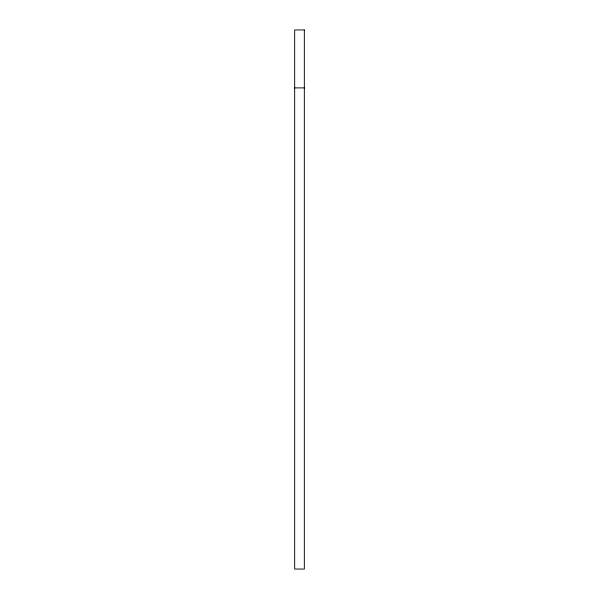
<?xml version="1.0" encoding="UTF-8"?>
<svg xmlns="http://www.w3.org/2000/svg" width="599" height="599" viewBox="0 0 599 599"><rect width="100%" height="100%" fill="white"/><g stroke="black" fill="none" stroke-linecap="round" stroke-linejoin="round"><path stroke-width="0.9" d="M294.671 87.896L304.329 87.896M304.329 29.95L294.671 29.95L294.671 569.05L304.329 569.05L304.329 29.95"/></g></svg>
